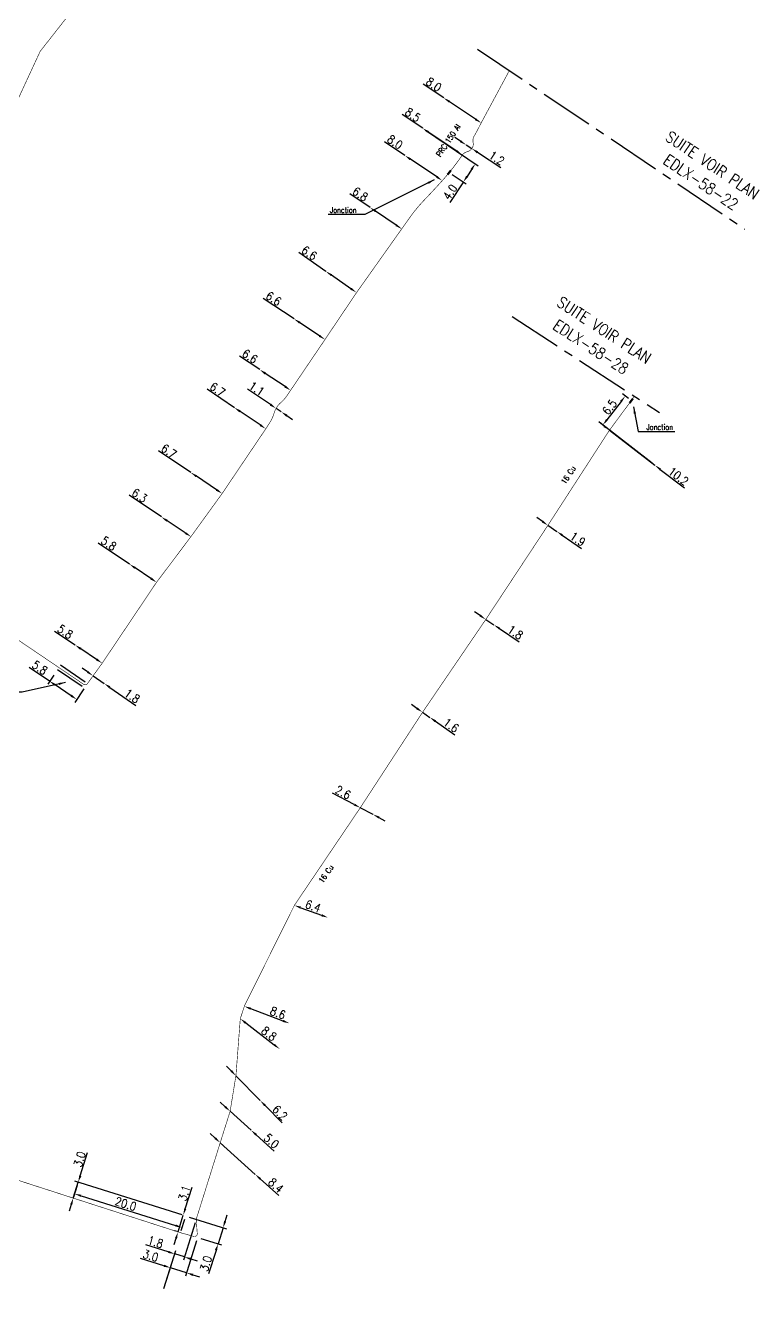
# Model space of a CAD drawing. Header units: millimetres. Extents: x 200000 to 200484, y 53266 to 53990.
# Drawn here: x 200195.7 to 200322.4, y 53518.9 to 53744 of the extents above; entities that cross this region are included whole.
import ezdxf
from ezdxf.enums import TextEntityAlignment as Align

# ---------------------------------------------------------------- set-up
doc = ezdxf.new("R2010")
doc.units = ezdxf.units.MM
doc.header["$PDMODE"] = 34
doc.linetypes.add('CENTER2', pattern=[28.575, 19.05, -3.175, 3.175, -3.175])
doc.layers.get('0').update_dxf_attribs({"linetype": 'CONTINUOUS'})
doc.layers.get('DEFPOINTS').update_dxf_attribs({"linetype": 'CONTINUOUS'})
for name, color, linetype in [('M_130', 3, 'M_ST_15'), ('M_300', 7, 'CONTINUOUS'), ('M_400', 7, 'CONTINUOUS'), ('M_930', 7, 'CONTINUOUS')]:
    doc.layers.add(name, color=color, linetype=linetype)
doc.styles.get("Standard").update_dxf_attribs({"font": 'romans.shx', "width": 0.85})
doc.linetypes.add('M_ST_15', pattern='A,5,-0.3,["XX",Standard,S=1,R=0,X=0,Y=-0.5],-2.5', length=7.8)
doc.dimstyles.get("Standard").update_dxf_attribs({"dimtxt": 1.5, "dimasz": 1.2, "dimexe": 0.625, "dimexo": 0.625, "dimgap": 0.25, "dimtad": 1, "dimdec": 1, "dimzin": 0, "dimdsep": 46, "dimtxsty": 'Standard', "dimcen": -0.5, "dimadec": 0, "dimazin": 0, "dimtfac": 1, "dimtdec": 1, "dimtmove": 0, "dimatfit": 3, "dimfxl": 0, "dimtolj": 1, "dimtzin": 0, "dimarcsym": 0})

# ---------------------------------------------------------------- blocks, each defined once
blk = doc.blocks.new('*D39')
at = {"layer": 'DEFPOINTS', "color": 0, "linetype": 'Continuous', "transparency": 16777216}
for p in [(200204.55, 53633.84), (200204.55, 53633.84), (200209.37, 53630.62)]:
    blk.add_point(p, dxfattribs=at)
at = {"layer": 'M_130', "color": 0, "linetype": 'Continuous', "lineweight": -2, "transparency": 16777216}
for p, q in [((200204.55, 53633.84), (200200.91, 53636.27)), ((200208.37, 53631.29), (200205.55, 53633.18))]:
    blk.add_line(p, q, dxfattribs=at)
at = {"layer": 'M_130', "color": 0, "linetype": 'Continuous', "transparency": 16777216}
for points in [[(200205.66, 53633.34), (200205.43, 53633.01), (200204.55, 53633.84)], [(200208.48, 53631.45), (200208.26, 53631.12), (200209.37, 53630.62)]]:
    blk.add_solid(points, dxfattribs=at)
at = {"layer": 'M_130', "color": 0, "linetype": 'Continuous', "transparency": 16777216, "insert": (200202.79, 53636.22), "char_height": 1.5, "attachment_point": 5, "rotation": 326.2374}
blk.add_mtext('\\A1;5.8', dxfattribs=at)
blk = doc.blocks.new('*D40')
at = {"layer": 'DEFPOINTS', "color": 0, "linetype": 'Continuous', "transparency": 16777216}
for p in [(200201.1, 53629.01), (200200.03, 53627.42), (200206.47, 53626.59)]:
    blk.add_point(p, dxfattribs=at)
at = {"layer": 'M_130', "color": 0, "linetype": 'Continuous', "lineweight": -2, "transparency": 16777216}
for p, q in [((200200.03, 53627.42), (200196.41, 53629.87)), ((200200.75, 53628.49), (200199.68, 53626.9)), ((200203.84, 53624.84), (200201.02, 53626.75)), ((200206.12, 53626.07), (200204.48, 53623.65))]:
    blk.add_line(p, q, dxfattribs=at)
at = {"layer": 'M_130', "color": 0, "linetype": 'Continuous', "transparency": 16777216}
for points in [[(200201.14, 53626.91), (200200.91, 53626.58), (200200.03, 53627.42)], [(200203.95, 53625.01), (200203.73, 53624.68), (200204.83, 53624.17)]]:
    blk.add_solid(points, dxfattribs=at)
at = {"layer": 'M_130', "color": 0, "linetype": 'Continuous', "transparency": 16777216, "insert": (200198.28, 53629.81), "char_height": 1.5, "attachment_point": 5, "rotation": 325.9154}
blk.add_mtext('\\A1;5.8', dxfattribs=at)
blk = doc.blocks.new('*D41')
at = {"layer": 'DEFPOINTS', "color": 0, "linetype": 'Continuous', "transparency": 16777216}
for p in [(200214.2, 53648.21), (200214.2, 53648.21), (200219.02, 53644.99)]:
    blk.add_point(p, dxfattribs=at)
at = {"layer": 'M_130', "color": 0, "linetype": 'Continuous', "lineweight": -2, "transparency": 16777216}
for p, q in [((200214.2, 53648.21), (200208.66, 53651.93)), ((200218.03, 53645.65), (200215.2, 53647.55))]:
    blk.add_line(p, q, dxfattribs=at)
at = {"layer": 'M_130', "color": 0, "linetype": 'Continuous', "transparency": 16777216}
for points in [[(200215.31, 53647.71), (200215.09, 53647.38), (200214.2, 53648.21)], [(200218.14, 53645.82), (200217.91, 53645.49), (200219.02, 53644.99)]]:
    blk.add_solid(points, dxfattribs=at)
at = {"layer": 'M_130', "color": 0, "linetype": 'Continuous', "transparency": 16777216, "insert": (200210.53, 53651.88), "char_height": 1.5, "attachment_point": 5, "rotation": 326.1691}
blk.add_mtext('\\A1;5.8', dxfattribs=at)
blk = doc.blocks.new('*D43')
at = {"layer": 'DEFPOINTS', "color": 0, "linetype": 'Continuous', "transparency": 16777216}
for p in [(200219.89, 53656.59), (200219.89, 53656.59), (200225.12, 53653.09)]:
    blk.add_point(p, dxfattribs=at)
at = {"layer": 'M_130', "color": 0, "linetype": 'Continuous', "lineweight": -2, "transparency": 16777216}
for p, q in [((200219.89, 53656.59), (200214.15, 53660.44)), ((200224.13, 53653.76), (200220.89, 53655.93))]:
    blk.add_line(p, q, dxfattribs=at)
at = {"layer": 'M_130', "color": 0, "linetype": 'Continuous', "transparency": 16777216}
for points in [[(200221, 53656.09), (200220.77, 53655.76), (200219.89, 53656.59)], [(200224.24, 53653.92), (200224.02, 53653.59), (200225.12, 53653.09)]]:
    blk.add_solid(points, dxfattribs=at)
at = {"layer": 'M_130', "color": 0, "linetype": 'Continuous', "transparency": 16777216, "insert": (200215.99, 53660.4), "char_height": 1.5, "attachment_point": 5, "rotation": 326.1969}
blk.add_mtext('\\A1;6.3', dxfattribs=at)
blk = doc.blocks.new('*D44')
at = {"layer": 'DEFPOINTS', "color": 0, "linetype": 'Continuous', "transparency": 16777216}
for p in [(200225.1, 53664.49), (200225.1, 53664.49), (200230.67, 53660.76)]:
    blk.add_point(p, dxfattribs=at)
at = {"layer": 'M_130', "color": 0, "linetype": 'Continuous', "lineweight": -2, "transparency": 16777216}
for p, q in [((200225.1, 53664.49), (200219.37, 53668.32)), ((200229.67, 53661.43), (200226.1, 53663.82))]:
    blk.add_line(p, q, dxfattribs=at)
at = {"layer": 'M_130', "color": 0, "linetype": 'Continuous', "transparency": 16777216}
for points in [[(200226.21, 53663.99), (200225.98, 53663.65), (200225.1, 53664.49)], [(200229.78, 53661.59), (200229.56, 53661.26), (200230.67, 53660.76)]]:
    blk.add_solid(points, dxfattribs=at)
at = {"layer": 'M_130', "color": 0, "linetype": 'Continuous', "transparency": 16777216, "insert": (200221.22, 53668.29), "char_height": 1.5, "attachment_point": 5, "rotation": 326.2118}
blk.add_mtext('\\A1;6.7', dxfattribs=at)
blk = doc.blocks.new('*D45')
at = {"layer": 'DEFPOINTS', "color": 0, "linetype": 'Continuous', "transparency": 16777216}
for p in [(200232.87, 53676.01), (200232.87, 53676.01), (200238.43, 53672.27)]:
    blk.add_point(p, dxfattribs=at)
at = {"layer": 'M_130', "color": 0, "linetype": 'Continuous', "lineweight": -2, "transparency": 16777216}
for p, q in [((200232.87, 53676.01), (200228, 53679.29)), ((200237.43, 53672.94), (200233.86, 53675.34))]:
    blk.add_line(p, q, dxfattribs=at)
at = {"layer": 'M_130', "color": 0, "linetype": 'Continuous', "transparency": 16777216}
for points in [[(200233.98, 53675.51), (200233.75, 53675.17), (200232.87, 53676.01)], [(200237.54, 53673.1), (200237.32, 53672.77), (200238.43, 53672.27)]]:
    blk.add_solid(points, dxfattribs=at)
at = {"layer": 'M_130', "color": 0, "linetype": 'Continuous', "transparency": 16777216, "insert": (200229.85, 53679.25), "char_height": 1.5, "attachment_point": 5, "rotation": 326.0377}
blk.add_mtext('\\A1;6.7', dxfattribs=at)
blk = doc.blocks.new('*D46')
at = {"layer": 'DEFPOINTS', "color": 0, "linetype": 'Continuous', "transparency": 16777216}
for p in [(200237.34, 53682.77), (200237.34, 53682.77), (200242.83, 53679.1)]:
    blk.add_point(p, dxfattribs=at)
at = {"layer": 'M_130', "color": 0, "linetype": 'Continuous', "lineweight": -2, "transparency": 16777216}
for p, q in [((200237.34, 53682.77), (200233.76, 53685.16)), ((200241.84, 53679.77), (200238.34, 53682.1))]:
    blk.add_line(p, q, dxfattribs=at)
at = {"layer": 'M_130', "color": 0, "linetype": 'Continuous', "transparency": 16777216}
for points in [[(200238.45, 53682.27), (200238.23, 53681.93), (200237.34, 53682.77)], [(200241.95, 53679.94), (200241.73, 53679.6), (200242.83, 53679.1)]]:
    blk.add_solid(points, dxfattribs=at)
at = {"layer": 'M_130', "color": 0, "linetype": 'Continuous', "transparency": 16777216, "insert": (200235.61, 53685.13), "char_height": 1.5, "attachment_point": 5, "rotation": 326.2797}
blk.add_mtext('\\A1;6.6', dxfattribs=at)
blk = doc.blocks.new('*D47')
at = {"layer": 'DEFPOINTS', "color": 0, "linetype": 'Continuous', "transparency": 16777216}
for p in [(200266.3, 53725.66), (200266.3, 53725.66), (200273.34, 53720.91)]:
    blk.add_point(p, dxfattribs=at)
at = {"layer": 'M_130', "color": 0, "linetype": 'Continuous', "lineweight": -2, "transparency": 16777216}
for p, q in [((200266.3, 53725.66), (200262.67, 53728.11)), ((200272.35, 53721.58), (200267.29, 53724.99))]:
    blk.add_line(p, q, dxfattribs=at)
at = {"layer": 'M_130', "color": 0, "linetype": 'Continuous', "transparency": 16777216}
for points in [[(200267.4, 53725.16), (200267.18, 53724.83), (200266.3, 53725.66)], [(200272.46, 53721.75), (200272.24, 53721.42), (200273.34, 53720.91)]]:
    blk.add_solid(points, dxfattribs=at)
at = {"layer": 'M_130', "color": 0, "linetype": 'Continuous', "transparency": 16777216, "insert": (200264.55, 53728.05), "char_height": 1.5, "attachment_point": 5, "rotation": 326.0011}
blk.add_mtext('\\A1;8.5', dxfattribs=at)
blk = doc.blocks.new('*D48')
at = {"layer": 'DEFPOINTS', "color": 0, "linetype": 'Continuous', "transparency": 16777216}
for p in [(200263.14, 53720.82), (200263.14, 53720.82), (200269.78, 53716.36)]:
    blk.add_point(p, dxfattribs=at)
at = {"layer": 'M_130', "color": 0, "linetype": 'Continuous', "lineweight": -2, "transparency": 16777216}
for p, q in [((200263.14, 53720.82), (200259.51, 53723.26)), ((200268.78, 53717.03), (200264.13, 53720.15))]:
    blk.add_line(p, q, dxfattribs=at)
at = {"layer": 'M_130', "color": 0, "linetype": 'Continuous', "transparency": 16777216}
for points in [[(200264.25, 53720.32), (200264.02, 53719.99), (200263.14, 53720.82)], [(200268.89, 53717.2), (200268.67, 53716.87), (200269.78, 53716.36)]]:
    blk.add_solid(points, dxfattribs=at)
at = {"layer": 'M_130', "color": 0, "linetype": 'Continuous', "transparency": 16777216, "insert": (200261.38, 53723.21), "char_height": 1.5, "attachment_point": 5, "rotation": 326.1047}
blk.add_mtext('\\A1;8.0', dxfattribs=at)
blk = doc.blocks.new('*D49')
at = {"layer": 'DEFPOINTS', "color": 0, "linetype": 'Continuous', "transparency": 16777216}
for p in [(200256.94, 53711.58), (200256.94, 53711.58), (200262.57, 53707.78)]:
    blk.add_point(p, dxfattribs=at)
at = {"layer": 'M_130', "color": 0, "linetype": 'Continuous', "lineweight": -2, "transparency": 16777216}
for p, q in [((200256.94, 53711.58), (200253.36, 53713.99)), ((200261.58, 53708.45), (200257.93, 53710.91))]:
    blk.add_line(p, q, dxfattribs=at)
at = {"layer": 'M_130', "color": 0, "linetype": 'Continuous', "transparency": 16777216}
for points in [[(200258.04, 53711.08), (200257.82, 53710.75), (200256.94, 53711.58)], [(200261.69, 53708.62), (200261.47, 53708.29), (200262.57, 53707.78)]]:
    blk.add_solid(points, dxfattribs=at)
at = {"layer": 'M_130', "color": 0, "linetype": 'Continuous', "transparency": 16777216, "insert": (200255.21, 53713.95), "char_height": 1.5, "attachment_point": 5, "rotation": 325.9989}
blk.add_mtext('\\A1;6.8', dxfattribs=at)
blk = doc.blocks.new('*D50')
at = {"layer": 'DEFPOINTS', "color": 0, "linetype": 'Continuous', "transparency": 16777216}
for p in [(200249.12, 53700.23), (200249.12, 53700.23), (200254.55, 53696.47)]:
    blk.add_point(p, dxfattribs=at)
at = {"layer": 'M_130', "color": 0, "linetype": 'Continuous', "lineweight": -2, "transparency": 16777216}
for p, q in [((200249.12, 53700.23), (200244.3, 53703.56)), ((200253.56, 53697.15), (200250.11, 53699.54))]:
    blk.add_line(p, q, dxfattribs=at)
at = {"layer": 'M_130', "color": 0, "linetype": 'Continuous', "transparency": 16777216}
for points in [[(200250.22, 53699.71), (200249.99, 53699.38), (200249.12, 53700.23)], [(200253.67, 53697.32), (200253.45, 53696.99), (200254.55, 53696.47)]]:
    blk.add_solid(points, dxfattribs=at)
at = {"layer": 'M_130', "color": 0, "linetype": 'Continuous', "transparency": 16777216, "insert": (200246.15, 53703.5), "char_height": 1.5, "attachment_point": 5, "rotation": 325.3001}
blk.add_mtext('\\A1;6.6', dxfattribs=at)
blk = doc.blocks.new('*D51')
at = {"layer": 'DEFPOINTS', "color": 0, "linetype": 'Continuous', "transparency": 16777216}
for p in [(200243.45, 53691.79), (200243.45, 53691.79), (200248.94, 53688.13)]:
    blk.add_point(p, dxfattribs=at)
at = {"layer": 'M_130', "color": 0, "linetype": 'Continuous', "lineweight": -2, "transparency": 16777216}
for p, q in [((200243.45, 53691.79), (200237.98, 53695.43)), ((200247.94, 53688.79), (200244.45, 53691.12))]:
    blk.add_line(p, q, dxfattribs=at)
at = {"layer": 'M_130', "color": 0, "linetype": 'Continuous', "transparency": 16777216}
for points in [[(200244.56, 53691.29), (200244.33, 53690.96), (200243.45, 53691.79)], [(200248.05, 53688.96), (200247.83, 53688.63), (200248.94, 53688.13)]]:
    blk.add_solid(points, dxfattribs=at)
at = {"layer": 'M_130', "color": 0, "linetype": 'Continuous', "transparency": 16777216, "insert": (200239.82, 53695.4), "char_height": 1.5, "attachment_point": 5, "rotation": 326.3487}
blk.add_mtext('\\A1;6.6', dxfattribs=at)
blk = doc.blocks.new('*D52')
at = {"layer": 'DEFPOINTS', "color": 0, "linetype": 'Continuous', "transparency": 16777216}
for p in [(200270.03, 53731.06), (200270.03, 53731.06), (200276.68, 53726.61)]:
    blk.add_point(p, dxfattribs=at)
at = {"layer": 'M_130', "color": 0, "linetype": 'Continuous', "lineweight": -2, "transparency": 16777216}
for p, q in [((200270.03, 53731.06), (200266.4, 53733.49)), ((200275.68, 53727.28), (200271.03, 53730.39))]:
    blk.add_line(p, q, dxfattribs=at)
at = {"layer": 'M_130', "color": 0, "linetype": 'Continuous', "transparency": 16777216}
for points in [[(200271.14, 53730.56), (200270.92, 53730.23), (200270.03, 53731.06)], [(200275.79, 53727.44), (200275.57, 53727.11), (200276.68, 53726.61)]]:
    blk.add_solid(points, dxfattribs=at)
at = {"layer": 'M_130', "color": 0, "linetype": 'Continuous', "transparency": 16777216, "insert": (200268.27, 53733.44), "char_height": 1.5, "attachment_point": 5, "rotation": 326.1955}
blk.add_mtext('\\A1;8.0', dxfattribs=at)
blk = doc.blocks.new('*D54')
at = {"layer": 'DEFPOINTS', "color": 0, "linetype": 'Continuous', "transparency": 16777216}
for p in [(200207.75, 53628.37), (200209.73, 53627.01), (200209.73, 53627.01)]:
    blk.add_point(p, dxfattribs=at)
at = {"layer": 'M_130', "color": 0, "linetype": 'Continuous', "lineweight": -2, "transparency": 16777216}
for p, q in [((200206.77, 53629.06), (200205.78, 53629.74)), ((200207.75, 53628.37), (200209.73, 53627.01)), ((200210.08, 53627.52), (200210.08, 53627.52)), ((200210.71, 53626.32), (200215.36, 53623.11))]:
    blk.add_line(p, q, dxfattribs=at)
at = {"layer": 'M_130', "color": 0, "linetype": 'Continuous', "transparency": 16777216}
for points in [[(200206.88, 53629.22), (200206.65, 53628.89), (200207.75, 53628.37)], [(200210.83, 53626.49), (200210.6, 53626.16), (200209.73, 53627.01)]]:
    blk.add_solid(points, dxfattribs=at)
at = {"layer": 'M_130', "color": 0, "linetype": 'Continuous', "transparency": 16777216, "insert": (200214.7, 53624.78), "char_height": 1.5, "attachment_point": 5, "rotation": 325.3121}
blk.add_mtext('\\A1;1.8', dxfattribs=at)
blk = doc.blocks.new('*D55')
at = {"layer": 'DEFPOINTS', "color": 0, "linetype": 'Continuous', "transparency": 16777216}
for p in [(200240.25, 53675.89), (200241.16, 53675.28), (200241.16, 53675.28)]:
    blk.add_point(p, dxfattribs=at)
at = {"layer": 'M_130', "color": 0, "linetype": 'Continuous', "lineweight": -2, "transparency": 16777216}
for p, q in [((200239.26, 53676.56), (200235.16, 53679.32)), ((200241.16, 53675.28), (200240.25, 53675.89)), ((200242.16, 53674.6), (200243.16, 53673.93))]:
    blk.add_line(p, q, dxfattribs=at)
at = {"layer": 'M_130', "color": 0, "linetype": 'Continuous', "transparency": 16777216}
for points in [[(200239.37, 53676.73), (200239.14, 53676.39), (200240.25, 53675.89)], [(200242.27, 53674.77), (200242.05, 53674.44), (200241.16, 53675.28)]]:
    blk.add_solid(points, dxfattribs=at)
at = {"layer": 'M_130', "color": 0, "linetype": 'Continuous', "transparency": 16777216, "insert": (200236.81, 53679.41), "char_height": 1.5, "attachment_point": 5, "rotation": 326.0496}
blk.add_mtext('\\A1;1.1', dxfattribs=at)
blk = doc.blocks.new('*D56')
at = {"layer": 'DEFPOINTS', "color": 0, "linetype": 'Continuous', "transparency": 16777216}
for p in [(200266.3, 53725.66), (200275.64, 53719.36), (200271.02, 53717.81)]:
    blk.add_point(p, dxfattribs=at)
at = {"layer": 'M_130', "color": 0, "linetype": 'Continuous', "lineweight": -2, "transparency": 16777216}
for p, q in [((200266.82, 53725.31), (200276.16, 53719.01)), ((200271.54, 53717.46), (200274.04, 53715.77)), ((200274.99, 53718.36), (200274.18, 53717.12)), ((200273.52, 53716.12), (200271.14, 53712.45))]:
    blk.add_line(p, q, dxfattribs=at)
at = {"layer": 'M_130', "color": 0, "linetype": 'Continuous', "transparency": 16777216}
for points in [[(200274.82, 53718.47), (200275.15, 53718.25), (200275.64, 53719.36)], [(200274.01, 53717.23), (200274.35, 53717.01), (200273.52, 53716.12)]]:
    blk.add_solid(points, dxfattribs=at)
at = {"layer": 'M_130', "color": 0, "linetype": 'Continuous', "transparency": 16777216, "insert": (200271.16, 53714.33), "char_height": 1.5, "attachment_point": 5, "rotation": 56.867}
blk.add_mtext('\\A1;4.0', dxfattribs=at)
blk = doc.blocks.new('M_300_03')
at = {"color": 0, "linetype": 'Continuous'}
blk.add_solid([(-0.5, 0.19), (-0.5, -0.19), (0.5, 0.19), (0.5, -0.19)], dxfattribs=at)
at = {"color": 0, "linetype": 'Continuous', "width": 0.75, "flags": 3}
for tag, p in [('DEF_LEG', (0, -5)), ('DEF_COUP', (0.05, -6.97)), ('DEF_TYPE', (0, -9))]:
    blk.add_attdef(tag, text='', height=1.2, dxfattribs=at).set_placement(p, align=Align.MIDDLE)
blk = doc.blocks.new('*D57')
at = {"layer": 'DEFPOINTS', "color": 0, "linetype": 'Continuous', "transparency": 16777216}
for p in [(200274.02, 53722.7), (200274.02, 53722.7), (200275.02, 53722.05)]:
    blk.add_point(p, dxfattribs=at)
at = {"layer": 'M_130', "color": 0, "linetype": 'Continuous', "lineweight": -2, "transparency": 16777216}
for p, q in [((200273.01, 53723.36), (200272, 53724.01)), ((200274.02, 53722.7), (200275.02, 53722.05)), ((200276.03, 53721.4), (200280.16, 53718.72))]:
    blk.add_line(p, q, dxfattribs=at)
at = {"layer": 'M_130', "color": 0, "linetype": 'Continuous', "transparency": 16777216}
for points in [[(200273.12, 53723.52), (200272.9, 53723.19), (200274.02, 53722.7)], [(200276.14, 53721.57), (200275.92, 53721.23), (200275.02, 53722.05)]]:
    blk.add_solid(points, dxfattribs=at)
at = {"layer": 'M_130', "color": 0, "linetype": 'Continuous', "transparency": 16777216, "insert": (200279.45, 53720.37), "char_height": 1.5, "attachment_point": 5, "rotation": 327.0321}
blk.add_mtext('\\A1;1.2', dxfattribs=at)
blk = doc.blocks.new('*D95')
at = {"layer": 'DEFPOINTS', "color": 0, "linetype": 'Continuous', "transparency": 16777216}
for p in [(200205.11, 53538.38), (200224.19, 53532.38), (200223.55, 53530.33)]:
    blk.add_point(p, dxfattribs=at)
at = {"layer": 'M_130', "color": 0, "linetype": 'Continuous', "lineweight": -2, "transparency": 16777216}
for p, q in [((200204.92, 53537.78), (200204.28, 53535.74)), ((200205.61, 53535.97), (200222.4, 53530.69)), ((200224, 53531.78), (200223.36, 53529.74))]:
    blk.add_line(p, q, dxfattribs=at)
at = {"layer": 'M_130', "color": 0, "linetype": 'Continuous', "transparency": 16777216}
for points in [[(200205.67, 53536.16), (200205.55, 53535.78), (200204.47, 53536.33)], [(200222.46, 53530.88), (200222.34, 53530.5), (200223.55, 53530.33)]]:
    blk.add_solid(points, dxfattribs=at)
at = {"layer": 'M_130', "color": 0, "linetype": 'Continuous', "transparency": 16777216, "insert": (200213.54, 53534.53), "char_height": 1.5, "attachment_point": 5, "rotation": 342.5434}
blk.add_mtext('\\A1;20.0', dxfattribs=at)
blk = doc.blocks.new('*D96')
at = {"layer": 'DEFPOINTS', "color": 0, "linetype": 'Continuous', "transparency": 16777216}
for p in [(200205.11, 53538.38), (200204.23, 53535.56), (200224.19, 53532.38)]:
    blk.add_point(p, dxfattribs=at)
at = {"layer": 'M_130', "color": 0, "linetype": 'Continuous', "lineweight": -2, "transparency": 16777216}
for p, q in [((200205.47, 53539.52), (200206.78, 53543.69)), ((200204.23, 53535.56), (200205.11, 53538.38)), ((200223.59, 53532.57), (200204.51, 53538.57)), ((200203.87, 53534.42), (200203.51, 53533.27))]:
    blk.add_line(p, q, dxfattribs=at)
at = {"layer": 'M_130', "color": 0, "linetype": 'Continuous', "transparency": 16777216}
for points in [[(200205.28, 53539.58), (200205.66, 53539.46), (200205.11, 53538.38)], [(200203.68, 53534.48), (200204.06, 53534.36), (200204.23, 53535.56)]]:
    blk.add_solid(points, dxfattribs=at)
at = {"layer": 'M_130', "color": 0, "linetype": 'Continuous', "transparency": 16777216, "insert": (200205.35, 53542.48), "char_height": 1.5, "attachment_point": 5, "rotation": 72.5434}
blk.add_mtext('\\A1;3.0', dxfattribs=at)
blk = doc.blocks.new('*D97')
at = {"layer": 'DEFPOINTS', "color": 0, "linetype": 'Continuous', "transparency": 16777216}
for p in [(200223.76, 53532.51), (200224.19, 53532.38), (200223.26, 53529.42)]:
    blk.add_point(p, dxfattribs=at)
at = {"layer": 'M_130', "color": 0, "linetype": 'Continuous', "lineweight": -2, "transparency": 16777216}
for p, q in [((200224.12, 53533.66), (200225.32, 53537.48)), ((200222.83, 53529.56), (200223.76, 53532.51)), ((200223.59, 53532.57), (200223.16, 53532.7)), ((200222.66, 53529.61), (200222.23, 53529.74)), ((200222.47, 53528.41), (200222.11, 53527.27))]:
    blk.add_line(p, q, dxfattribs=at)
at = {"layer": 'M_130', "color": 0, "linetype": 'Continuous', "transparency": 16777216}
for points in [[(200223.93, 53533.72), (200224.31, 53533.6), (200223.76, 53532.51)], [(200222.28, 53528.47), (200222.66, 53528.35), (200222.83, 53529.56)]]:
    blk.add_solid(points, dxfattribs=at)
at = {"layer": 'M_130', "color": 0, "linetype": 'Continuous', "transparency": 16777216, "insert": (200223.95, 53536.44), "char_height": 1.5, "attachment_point": 5, "rotation": 72.5434}
blk.add_mtext('\\A1;3.1', dxfattribs=at)
blk = doc.blocks.new('*D98')
at = {"layer": 'DEFPOINTS', "color": 0, "linetype": 'Continuous', "transparency": 16777216}
for p in [(200226.06, 53531.79), (200222.25, 53525.65), (200220.14, 53518.94)]:
    blk.add_point(p, dxfattribs=at)
at = {"layer": 'M_130', "color": 0, "linetype": 'Continuous', "lineweight": -2, "transparency": 16777216}
for p, q in [((200225.87, 53531.19), (200223.78, 53524.51)), ((200221.1, 53526), (200217.1, 53527.26)), ((200220.33, 53519.53), (200222.43, 53526.24)), ((200223.96, 53525.11), (200222.25, 53525.65)), ((200225.11, 53524.75), (200226.25, 53524.39))]:
    blk.add_line(p, q, dxfattribs=at)
at = {"layer": 'M_130', "color": 0, "linetype": 'Continuous', "transparency": 16777216}
for points in [[(200221.16, 53526.2), (200221.04, 53525.81), (200222.25, 53525.65)], [(200225.17, 53524.94), (200225.05, 53524.56), (200223.96, 53525.11)]]:
    blk.add_solid(points, dxfattribs=at)
at = {"layer": 'M_130', "color": 0, "linetype": 'Continuous', "transparency": 16777216, "insert": (200218.83, 53527.77), "char_height": 1.5, "attachment_point": 5, "rotation": 342.5841}
blk.add_mtext('\\A1;1.8', dxfattribs=at)
blk = doc.blocks.new('*D99')
at = {"layer": 'DEFPOINTS', "color": 0, "linetype": 'Continuous', "transparency": 16777216}
for p in [(200226.31, 53528.57), (200221.48, 53523.19), (200220.14, 53518.94)]:
    blk.add_point(p, dxfattribs=at)
at = {"layer": 'M_130', "color": 0, "linetype": 'Continuous', "lineweight": -2, "transparency": 16777216}
for p, q in [((200226.12, 53527.97), (200224.15, 53521.69)), ((200220.33, 53523.55), (200216.16, 53524.86)), ((200220.33, 53519.53), (200221.66, 53523.79)), ((200224.34, 53522.29), (200221.48, 53523.19)), ((200225.48, 53521.93), (200226.63, 53521.57))]:
    blk.add_line(p, q, dxfattribs=at)
at = {"layer": 'M_130', "color": 0, "linetype": 'Continuous', "transparency": 16777216}
for points in [[(200220.39, 53523.74), (200220.27, 53523.36), (200221.48, 53523.19)], [(200225.54, 53522.12), (200225.42, 53521.74), (200224.34, 53522.29)]]:
    blk.add_solid(points, dxfattribs=at)
at = {"layer": 'M_130', "color": 0, "linetype": 'Continuous', "transparency": 16777216, "insert": (200217.97, 53525.34), "char_height": 1.5, "attachment_point": 5, "rotation": 342.5841}
blk.add_mtext('\\A1;3.0', dxfattribs=at)
blk = doc.blocks.new('*D100')
at = {"layer": 'DEFPOINTS', "color": 0, "linetype": 'Continuous', "transparency": 16777216}
for p in [(200224.19, 53532.38), (200230.83, 53530.29), (200226.31, 53528.57)]:
    blk.add_point(p, dxfattribs=at)
at = {"layer": 'M_130', "color": 0, "linetype": 'Continuous', "lineweight": -2, "transparency": 16777216}
for p, q in [((200224.79, 53532.19), (200231.43, 53530.1)), ((200231.19, 53531.43), (200231.55, 53532.58)), ((200230.83, 53530.29), (200229.94, 53527.43)), ((200226.9, 53528.38), (200230.53, 53527.24)), ((200229.58, 53526.28), (200228.26, 53522.11))]:
    blk.add_line(p, q, dxfattribs=at)
at = {"layer": 'M_130', "color": 0, "linetype": 'Continuous', "transparency": 16777216}
for points in [[(200231, 53531.49), (200231.39, 53531.37), (200230.83, 53530.29)], [(200229.38, 53526.34), (200229.77, 53526.22), (200229.94, 53527.43)]]:
    blk.add_solid(points, dxfattribs=at)
at = {"layer": 'M_130', "color": 0, "linetype": 'Continuous', "transparency": 16777216, "insert": (200227.79, 53523.93), "char_height": 1.5, "attachment_point": 5, "rotation": 72.5434}
blk.add_mtext('\\A1;3.0', dxfattribs=at)
blk = doc.blocks.new('*D101')
at = {"layer": 'DEFPOINTS', "color": 0, "linetype": 'Continuous', "transparency": 16777216}
for p in [(200230.33, 53545.41), (200236.56, 53539.77), (200236.56, 53539.77)]:
    blk.add_point(p, dxfattribs=at)
at = {"layer": 'M_130', "color": 0, "linetype": 'Continuous', "lineweight": -2, "transparency": 16777216}
for p, q in [((200229.44, 53546.21), (200228.55, 53547.02)), ((200230.33, 53545.41), (200236.56, 53539.77)), ((200237.45, 53538.97), (200240.74, 53536))]:
    blk.add_line(p, q, dxfattribs=at)
at = {"layer": 'M_130', "color": 0, "linetype": 'Continuous', "transparency": 16777216}
for points in [[(200229.57, 53546.36), (200229.31, 53546.06), (200230.33, 53545.41)], [(200237.59, 53539.12), (200237.32, 53538.82), (200236.56, 53539.77)]]:
    blk.add_solid(points, dxfattribs=at)
at = {"layer": 'M_130', "color": 0, "linetype": 'Continuous', "transparency": 16777216, "insert": (200240.21, 53537.82), "char_height": 1.5, "attachment_point": 5, "rotation": 317.8897}
blk.add_mtext('\\A1;8.4', dxfattribs=at)
blk = doc.blocks.new('*D102')
at = {"layer": 'DEFPOINTS', "color": 0, "linetype": 'Continuous', "transparency": 16777216}
for p in [(200232.09, 53550.99), (200235.8, 53547.63), (200235.8, 53547.63)]:
    blk.add_point(p, dxfattribs=at)
at = {"layer": 'M_130', "color": 0, "linetype": 'Continuous', "lineweight": -2, "transparency": 16777216}
for p, q in [((200231.2, 53551.79), (200230.31, 53552.59)), ((200232.09, 53550.99), (200235.8, 53547.63)), ((200236.69, 53546.83), (200239.94, 53543.9))]:
    blk.add_line(p, q, dxfattribs=at)
at = {"layer": 'M_130', "color": 0, "linetype": 'Continuous', "transparency": 16777216}
for points in [[(200231.34, 53551.94), (200231.07, 53551.64), (200232.09, 53550.99)], [(200236.83, 53546.98), (200236.56, 53546.68), (200235.8, 53547.63)]]:
    blk.add_solid(points, dxfattribs=at)
at = {"layer": 'M_130', "color": 0, "linetype": 'Continuous', "transparency": 16777216, "insert": (200239.43, 53545.7), "char_height": 1.5, "attachment_point": 5, "rotation": 317.8897}
blk.add_mtext('\\A1;5.0', dxfattribs=at)
blk = doc.blocks.new('*D103')
at = {"layer": 'DEFPOINTS', "color": 0, "linetype": 'Continuous', "transparency": 16777216}
for p in [(200233.12, 53557.31), (200237.45, 53552.88), (200237.45, 53552.88)]:
    blk.add_point(p, dxfattribs=at)
at = {"layer": 'M_130', "color": 0, "linetype": 'Continuous', "lineweight": -2, "transparency": 16777216}
for p, q in [((200232.28, 53558.17), (200231.44, 53559.03)), ((200233.12, 53557.31), (200237.45, 53552.88)), ((200238.29, 53552.02), (200241.31, 53548.94))]:
    blk.add_line(p, q, dxfattribs=at)
at = {"layer": 'M_130', "color": 0, "linetype": 'Continuous', "transparency": 16777216}
for points in [[(200232.42, 53558.31), (200232.13, 53558.03), (200233.12, 53557.31)], [(200238.44, 53552.16), (200238.15, 53551.88), (200237.45, 53552.88)]]:
    blk.add_solid(points, dxfattribs=at)
at = {"layer": 'M_130', "color": 0, "linetype": 'Continuous', "transparency": 16777216, "insert": (200240.94, 53550.75), "char_height": 1.5, "attachment_point": 5, "rotation": 314.4015}
blk.add_mtext('\\A1;6.2', dxfattribs=at)
blk = doc.blocks.new('*D104')
at = {"layer": 'DEFPOINTS', "color": 0, "linetype": 'Continuous', "transparency": 16777216}
for p in [(200299.47, 53672.01), (200307.55, 53665.79), (200307.55, 53665.79)]:
    blk.add_point(p, dxfattribs=at)
at = {"layer": 'M_130', "color": 0, "linetype": 'Continuous', "lineweight": -2, "transparency": 16777216}
for p, q in [((200298.52, 53672.75), (200297.57, 53673.48)), ((200299.47, 53672.01), (200307.55, 53665.79)), ((200308.5, 53665.05), (200312.78, 53661.75))]:
    blk.add_line(p, q, dxfattribs=at)
at = {"layer": 'M_130', "color": 0, "linetype": 'Continuous', "transparency": 16777216}
for points in [[(200298.64, 53672.91), (200298.4, 53672.59), (200299.47, 53672.01)], [(200308.62, 53665.21), (200308.38, 53664.89), (200307.55, 53665.79)]]:
    blk.add_solid(points, dxfattribs=at)
at = {"layer": 'M_130', "color": 0, "linetype": 'Continuous', "transparency": 16777216, "insert": (200311.73, 53663.83), "char_height": 1.5, "attachment_point": 5, "rotation": 322.3634}
blk.add_mtext('\\A1;10.2', dxfattribs=at)
blk = doc.blocks.new('*D105')
at = {"layer": 'DEFPOINTS', "color": 0, "linetype": 'Continuous', "transparency": 16777216}
for p in [(200288.54, 53655.11), (200290.1, 53654.03), (200290.1, 53654.03)]:
    blk.add_point(p, dxfattribs=at)
at = {"layer": 'M_130', "color": 0, "linetype": 'Continuous', "lineweight": -2, "transparency": 16777216}
for p, q in [((200287.55, 53655.79), (200286.56, 53656.48)), ((200288.54, 53655.11), (200290.1, 53654.03)), ((200291.09, 53653.35), (200294.49, 53651))]:
    blk.add_line(p, q, dxfattribs=at)
at = {"layer": 'M_130', "color": 0, "linetype": 'Continuous', "transparency": 16777216}
for points in [[(200287.67, 53655.96), (200287.44, 53655.63), (200288.54, 53655.11)], [(200291.2, 53653.52), (200290.98, 53653.19), (200290.1, 53654.03)]]:
    blk.add_solid(points, dxfattribs=at)
at = {"layer": 'M_130', "color": 0, "linetype": 'Continuous', "transparency": 16777216, "insert": (200293.85, 53652.66), "char_height": 1.5, "attachment_point": 5, "rotation": 325.3686}
blk.add_mtext('\\A1;1.9', dxfattribs=at)
blk = doc.blocks.new('*D106')
at = {"layer": 'DEFPOINTS', "color": 0, "linetype": 'Continuous', "transparency": 16777216}
for p in [(200277.51, 53638.39), (200278.96, 53637.42), (200278.96, 53637.42)]:
    blk.add_point(p, dxfattribs=at)
at = {"layer": 'M_130', "color": 0, "linetype": 'Continuous', "lineweight": -2, "transparency": 16777216}
for p, q in [((200276.51, 53639.06), (200275.52, 53639.73)), ((200277.51, 53638.39), (200278.96, 53637.42)), ((200279.96, 53636.75), (200283.44, 53634.43))]:
    blk.add_line(p, q, dxfattribs=at)
at = {"layer": 'M_130', "color": 0, "linetype": 'Continuous', "transparency": 16777216}
for points in [[(200276.62, 53639.23), (200276.4, 53638.9), (200277.51, 53638.39)], [(200280.07, 53636.92), (200279.85, 53636.59), (200278.96, 53637.42)]]:
    blk.add_solid(points, dxfattribs=at)
at = {"layer": 'M_130', "color": 0, "linetype": 'Continuous', "transparency": 16777216, "insert": (200282.76, 53636.09), "char_height": 1.5, "attachment_point": 5, "rotation": 326.2252}
blk.add_mtext('\\A1;1.8', dxfattribs=at)
blk = doc.blocks.new('*D107')
at = {"layer": 'DEFPOINTS', "color": 0, "linetype": 'Continuous', "transparency": 16777216}
for p in [(200266.27, 53621.89), (200267.58, 53620.98), (200267.58, 53620.98)]:
    blk.add_point(p, dxfattribs=at)
at = {"layer": 'M_130', "color": 0, "linetype": 'Continuous', "lineweight": -2, "transparency": 16777216}
for p, q in [((200265.28, 53622.58), (200264.3, 53623.27)), ((200266.27, 53621.89), (200267.58, 53620.98)), ((200268.56, 53620.29), (200272, 53617.89))]:
    blk.add_line(p, q, dxfattribs=at)
at = {"layer": 'M_130', "color": 0, "linetype": 'Continuous', "transparency": 16777216}
for points in [[(200265.4, 53622.75), (200265.17, 53622.42), (200266.27, 53621.89)], [(200268.68, 53620.46), (200268.45, 53620.13), (200267.58, 53620.98)]]:
    blk.add_solid(points, dxfattribs=at)
at = {"layer": 'M_130', "color": 0, "linetype": 'Continuous', "transparency": 16777216, "insert": (200271.35, 53619.57), "char_height": 1.5, "attachment_point": 5, "rotation": 325.0784}
blk.add_mtext('\\A1;1.6', dxfattribs=at)
blk = doc.blocks.new('*D108')
at = {"layer": 'DEFPOINTS', "color": 0, "linetype": 'Continuous', "transparency": 16777216}
for p in [(200255.21, 53604.93), (200257.47, 53603.74), (200257.47, 53603.74)]:
    blk.add_point(p, dxfattribs=at)
at = {"layer": 'M_130', "color": 0, "linetype": 'Continuous', "lineweight": -2, "transparency": 16777216}
for p, q in [((200254.15, 53605.48), (200250.28, 53607.52)), ((200257.47, 53603.74), (200255.21, 53604.93)), ((200258.53, 53603.18), (200259.59, 53602.63))]:
    blk.add_line(p, q, dxfattribs=at)
at = {"layer": 'M_130', "color": 0, "linetype": 'Continuous', "transparency": 16777216}
for points in [[(200254.24, 53605.66), (200254.05, 53605.31), (200255.21, 53604.93)], [(200258.62, 53603.36), (200258.44, 53603.01), (200257.47, 53603.74)]]:
    blk.add_solid(points, dxfattribs=at)
at = {"layer": 'M_130', "color": 0, "linetype": 'Continuous', "transparency": 16777216, "insert": (200252.15, 53607.66), "char_height": 1.5, "attachment_point": 5, "rotation": 332.3144}
blk.add_mtext('\\A1;2.6', dxfattribs=at)
blk = doc.blocks.new('*D109')
at = {"layer": 'DEFPOINTS', "color": 0, "linetype": 'Continuous', "transparency": 16777216}
for p in [(200243.5, 53587.58), (200249.47, 53585.41), (200249.47, 53585.41)]:
    blk.add_point(p, dxfattribs=at)
at = {"layer": 'M_130', "color": 0, "linetype": 'Continuous', "lineweight": -2, "transparency": 16777216}
blk.add_line((200244.63, 53587.17), (200248.34, 53585.82), dxfattribs=at)
at = {"layer": 'M_130', "color": 0, "linetype": 'Continuous', "transparency": 16777216}
for points in [[(200244.7, 53587.36), (200244.56, 53586.99), (200243.5, 53587.58)], [(200248.41, 53586.01), (200248.27, 53585.63), (200249.47, 53585.41)]]:
    blk.add_solid(points, dxfattribs=at)
at = {"layer": 'M_130', "color": 0, "linetype": 'Continuous', "transparency": 16777216, "insert": (200246.83, 53587.44), "char_height": 1.5, "attachment_point": 5, "rotation": 339.9845}
blk.add_mtext('\\A1;6.4', dxfattribs=at)
blk = doc.blocks.new('*D110')
at = {"layer": 'DEFPOINTS', "color": 0, "linetype": 'Continuous', "transparency": 16777216}
for p in [(200233.9, 53567.43), (200240.88, 53562.07), (200240.88, 53562.07)]:
    blk.add_point(p, dxfattribs=at)
at = {"layer": 'M_130', "color": 0, "linetype": 'Continuous', "lineweight": -2, "transparency": 16777216}
blk.add_line((200234.85, 53566.7), (200239.93, 53562.8), dxfattribs=at)
at = {"layer": 'M_130', "color": 0, "linetype": 'Continuous', "transparency": 16777216}
for points in [[(200234.97, 53566.86), (200234.73, 53566.54), (200233.9, 53567.43)], [(200240.05, 53562.96), (200239.81, 53562.65), (200240.88, 53562.07)]]:
    blk.add_solid(points, dxfattribs=at)
at = {"layer": 'M_130', "color": 0, "linetype": 'Continuous', "transparency": 16777216, "insert": (200239, 53564.78), "char_height": 1.5, "attachment_point": 5, "rotation": 322.5403}
blk.add_mtext('\\A1;8.8', dxfattribs=at)
blk = doc.blocks.new('*D111')
at = {"layer": 'DEFPOINTS', "color": 0, "linetype": 'Continuous', "transparency": 16777216}
for p in [(200234.61, 53569.65), (200242.6, 53566.63), (200242.6, 53566.63)]:
    blk.add_point(p, dxfattribs=at)
at = {"layer": 'M_130', "color": 0, "linetype": 'Continuous', "lineweight": -2, "transparency": 16777216}
blk.add_line((200235.73, 53569.23), (200241.48, 53567.05), dxfattribs=at)
at = {"layer": 'M_130', "color": 0, "linetype": 'Continuous', "transparency": 16777216}
for points in [[(200235.8, 53569.41), (200235.66, 53569.04), (200234.61, 53569.65)], [(200241.55, 53567.24), (200241.41, 53566.86), (200242.6, 53566.63)]]:
    blk.add_solid(points, dxfattribs=at)
at = {"layer": 'M_130', "color": 0, "linetype": 'Continuous', "transparency": 16777216, "insert": (200240.57, 53568.47), "char_height": 1.5, "attachment_point": 5, "rotation": 339.2724}
blk.add_mtext('\\A1;8.6', dxfattribs=at)
blk = doc.blocks.new('*D112')
at = {"layer": 'DEFPOINTS', "color": 0, "linetype": 'Continuous', "transparency": 16777216}
for p in [(200303.34, 53677.24), (200298.29, 53672.93), (200307.55, 53665.79)]:
    blk.add_point(p, dxfattribs=at)
at = {"layer": 'M_130', "color": 0, "linetype": 'Continuous', "lineweight": -2, "transparency": 16777216}
for p, q in [((200302.85, 53677.62), (200301.77, 53678.45)), ((200301.53, 53677.12), (200299.02, 53673.88)), ((200307.06, 53666.17), (200297.8, 53673.31))]:
    blk.add_line(p, q, dxfattribs=at)
at = {"layer": 'M_130', "color": 0, "linetype": 'Continuous', "transparency": 16777216}
for points in [[(200301.37, 53677.24), (200301.69, 53677), (200302.26, 53678.07)], [(200298.87, 53674), (200299.18, 53673.75), (200298.29, 53672.93)]]:
    blk.add_solid(points, dxfattribs=at)
at = {"layer": 'M_130', "color": 0, "linetype": 'Continuous', "transparency": 16777216, "insert": (200299.48, 53676.11), "char_height": 1.5, "attachment_point": 5, "rotation": 52.3634}
blk.add_mtext('\\A1;6.5', dxfattribs=at)

msp = doc.modelspace()

# ---------------------------------------------------------------- linework, layer by layer
at = {"layer": 'M_130'}
for points in [[(200191.48, 53724.5, 0.1, 0.1, 0), (200198.35, 53739.34, 0.1, 0.1, 0), (200209.66, 53753.75, 0.1, 0.1, 0)], [(200185.56, 53640.74, 0.1, 0.1, 0), (200206.07, 53626.86, 0.1, 0.1, 0.40579), (200206.75, 53626.98, 0.1, 0.1, 0), (200209.37, 53630.62, 0.1, 0.1, 0), (200219.02, 53644.99, 0.1, 0.1, 0), (200225.12, 53653.09, 0.1, 0.1, 0), (200230.67, 53660.76, 0.1, 0.1, 0), (200238.43, 53672.27, 0.1, 0.1, 0), (200239.05, 53673.23, 0.1, 0.1, 0.076111), (200239.89, 53675.03, 0.1, 0.1, -0.057456), (200240.25, 53675.89, 0.1, 0.1, -0.087317), (200241.15, 53676.97, 0.1, 0.1, 0.068444), (200242.14, 53678.08, 0.1, 0.1, 0), (200242.83, 53679.1, 0.1, 0.1, 0), (200248.94, 53688.13, 0.1, 0.1, 0), (200254.55, 53696.47, 0.1, 0.1, 0), (200262.57, 53707.78, 0.1, 0.1, 0), (200264.07, 53709.89, 0.1, 0.1, -0.036722), (200266.46, 53712.79, 0.1, 0.1, 0.008002), (200269.78, 53716.36, 0.1, 0.1, 0.009917), (200271.02, 53717.81, 0.1, 0.1, 0.021598), (200273.34, 53720.91, 0.1, 0.1, -0.179605), (200274.19, 53721.49, 0.1, 0.1, 0.179044), (200275.02, 53722.05, 0.1, 0.1, 0.222572), (200275.24, 53723.17, 0.1, 0.1, -0.161588), (200275.4, 53724.2, 0.1, 0.1, 0.014133), (200276.68, 53726.61, 0.1, 0.1, 0), (200281.7, 53735.93, 0, 0, 0)], [(200176.73, 53544.45, 0.1, 0.1, 0), (200204.23, 53535.56, 0.1, 0.1, 0), (200223.26, 53529.42, 0.1, 0.1, 0), (200225.62, 53528.76, 0.1, 0.1, 0.520565), (200226.25, 53529.28, 0.1, 0.1, 0), (200226.07, 53531.69, 0.1, 0.1, -0.095443), (200226.09, 53531.88, 0.1, 0.1, 0), (200230.33, 53545.41, 0.1, 0.1, 0), (200232.09, 53550.99, 0.1, 0.1, 0), (200233.12, 53557.31, 0.1, 0.1, 0), (200233.89, 53567.37, 0.1, 0.1, -0.05814), (200233.91, 53567.48, 0.1, 0.1, 0), (200234.6, 53569.62, 0.1, 0.1, -0.037851), (200234.62, 53569.69, 0.1, 0.1, 0), (200243.49, 53587.55, 0.1, 0.1, -0.033314), (200243.52, 53587.61, 0.1, 0.1, 0), (200255.21, 53604.93, 0.1, 0.1, 0), (200266.27, 53621.89, 0.1, 0.1, 0), (200277.51, 53638.39, 0.1, 0.1, 0), (200288.54, 53655.11, 0.1, 0.1, 0), (200299.47, 53672.01, 0.1, 0.1, 0), (200303.34, 53677.24, 0.1, 0.1, 0), (200303.87, 53678.08, 0, 0, 0)]]:
    msp.add_lwpolyline(points, format="xyseb", dxfattribs=at)
at = {"layer": 'M_400'}
for p, q in [((200205.79, 53626.45), (200201.4, 53629.41)), ((200206.35, 53627.27), (200201.96, 53630.24))]:
    msp.add_line(p, q, dxfattribs=at)
at = {"layer": 'M_930', "linetype": 'CENTER2', "ltscale": 0.5, "flags": 128}
for points in [[(200276.05, 53739.73), (200324.17, 53707.34)], [(200282.2, 53692.19), (200308.36, 53675.15)]]:
    msp.add_lwpolyline(points, dxfattribs=at)

# ---------------------------------------------------------------- block references
at = {"layer": 'M_300'}
for p, rotation in [((200271.02, 53717.81), 51.2503859124694), ((200303.34, 53677.24), 233.4603906242931)]:
    msp.add_blockref('M_300_03', p, dxfattribs=dict(at, rotation=rotation))

# ---------------------------------------------------------------- texts
at = {"layer": 'M_130', "width": 0.85}
msp.add_text('PRC 150 Al', height=1, rotation=56.295, dxfattribs=at).set_placement((200270.86, 53723.51), align=Align.MIDDLE)
for rotation, p in [(57.103, (200291.65, 53662.31)), (55.9799, (200248.58, 53591.45))]:
    msp.add_text('16 Cu', height=1, rotation=rotation, dxfattribs=at).set_placement(p)
at = {"layer": 'M_300', "char_height": 1}
for insert, attachment_point in [((200254.55, 53711.12), 6), ((200306.04, 53672.56), 4)]:
    msp.add_mtext('Jonction', dxfattribs=dict(at, insert=insert, attachment_point=attachment_point))
at = {"layer": 'M_930', "width": 0.85}
for s, rotation, p in [('SUITE VOIR PLAN', 326.0496, (200317.2, 53718.28)), ('EDLX-58-22', 326.0496, (200315.17, 53715.26)), ('SUITE VOIR PLAN', 326.9298, (200297.99, 53688.98)), ('EDLX-58-28', 326.9298, (200295.63, 53685.97))]:
    msp.add_text(s, height=2, rotation=rotation, dxfattribs=at).set_placement(p, align=Align.CENTER)

# ---------------------------------------------------------------- dimensions: what is measured, and where the dimension line sits
at = {"layer": 'M_130', "linetype": 'Continuous'}
for base, p1, p2, angle, picture, middle in [((200270.03, 53731.06), (200276.68, 53726.61), (200270.03, 53731.06), 326.1955, '*D52', (200267.72, 53732.61)), ((200266.3, 53725.66), (200273.34, 53720.91), (200266.3, 53725.66), 326.0011, '*D47', (200263.99, 53727.22)), ((200275.64, 53719.36), (200271.02, 53717.81), (200266.3, 53725.66), 236.867, '*D56', (200272, 53713.78)), ((200263.14, 53720.82), (200269.78, 53716.36), (200263.14, 53720.82), 326.1047, '*D48', (200260.83, 53722.38)), ((200274.02, 53722.7), (200275.02, 53722.05), (200274.02, 53722.7), 327.0321, '*D57', (200278.9, 53719.53)), ((200256.94, 53711.58), (200262.57, 53707.78), (200256.94, 53711.58), 325.9989, '*D49', (200254.65, 53713.13)), ((200249.12, 53700.23), (200254.55, 53696.47), (200249.12, 53700.23), 325.3001, '*D50', (200245.58, 53702.68)), ((200243.45, 53691.79), (200248.94, 53688.13), (200243.45, 53691.79), 326.3487, '*D51', (200239.27, 53694.57)), ((200237.34, 53682.77), (200242.83, 53679.1), (200237.34, 53682.77), 326.2797, '*D46', (200235.05, 53684.3)), ((200232.87, 53676.01), (200238.43, 53672.27), (200232.87, 53676.01), 326.0377, '*D45', (200229.29, 53678.42)), ((200241.16, 53675.28), (200240.25, 53675.89), (200241.16, 53675.28), 146.0496, '*D55', (200236.25, 53678.58)), ((200225.1, 53664.49), (200230.67, 53660.76), (200225.1, 53664.49), 326.2118, '*D44', (200220.66, 53667.45)), ((200219.89, 53656.59), (200225.12, 53653.09), (200219.89, 53656.59), 326.1969, '*D43', (200215.44, 53659.57)), ((200214.2, 53648.21), (200219.02, 53644.99), (200214.2, 53648.21), 326.1691, '*D41', (200209.98, 53651.05)), ((200204.55, 53633.84), (200209.37, 53630.62), (200204.55, 53633.84), 326.2374, '*D39', (200202.23, 53635.39)), ((200200.03, 53627.42), (200206.47, 53626.59), (200201.1, 53629.01), 325.9154, '*D40', (200197.72, 53628.98))]:
    dim = msp.add_linear_dim(base=base, p1=p1, p2=p2, angle=angle, dimstyle='Standard', dxfattribs=at)
    dim.commit()
    dim.dimension.update_dxf_attribs({"geometry": picture, "text_midpoint": middle, "dimtype": 160})
for base, p1, p2, angle, override, picture, middle in [((200298.29, 53672.93), (200303.34, 53677.24), (200307.55, 53665.79), 52.3634, {"dimatfit": 0}, '*D112', (200300.28, 53675.5)), ((200307.55, 53665.79), (200299.47, 53672.01), (200307.55, 53665.79), 142.3634, {"dimscale": 1, "dimlfac": 1, "dimlunit": 2, "dimatfit": 0}, '*D104', (200311.11, 53663.04)), ((200290.1, 53654.03), (200288.54, 53655.11), (200290.1, 53654.03), 145.3686, {"dimscale": 1, "dimlfac": 1, "dimlunit": 2, "dimatfit": 0}, '*D105', (200293.28, 53651.84)), ((200278.9648, 53637.4213), (200277.5101, 53638.3942), (200278.9648, 53637.4213), 146.2252, {"dimscale": 1, "dimlfac": 1, "dimlunit": 2, "dimatfit": 0}, '*D106', (200282.2021, 53635.2562)), ((200267.58, 53620.98), (200266.27, 53621.89), (200267.58, 53620.98), 145.0784, {"dimscale": 1, "dimlfac": 1, "dimlunit": 2, "dimatfit": 0}, '*D107', (200270.77, 53618.75)), ((200257.4681, 53603.742), (200255.2101, 53604.9267), (200257.4681, 53603.742), 152.3144, {"dimatfit": 0}, '*D108', (200251.6807, 53606.7786)), ((200249.47, 53585.41), (200243.5, 53587.58), (200249.47, 53585.41), 159.9845, {"dimatfit": 0}, '*D109', (200246.49, 53586.5)), ((200242.6036, 53566.6266), (200234.607, 53569.6526), (200242.6036, 53566.6266), 159.2724, {"dimatfit": 0}, '*D111', (200240.2115, 53567.5318)), ((200240.88, 53562.07), (200233.9, 53567.43), (200240.88, 53562.07), 142.5403, {"dimatfit": 0}, '*D110', (200238.39, 53563.98)), ((200237.45, 53552.88), (200233.12, 53557.31), (200237.45, 53552.88), 134.4015, {"dimscale": 1, "dimlfac": 1, "dimlunit": 2, "dimatfit": 0}, '*D103', (200240.22, 53550.05)), ((200235.8, 53547.63), (200232.09, 53550.99), (200235.8, 53547.63), 137.8897, {"dimscale": 1, "dimlfac": 1, "dimlunit": 2, "dimatfit": 0}, '*D102', (200238.76, 53544.96)), ((200236.56, 53539.77), (200230.33, 53545.41), (200236.56, 53539.77), 137.8897, {"dimscale": 1, "dimlfac": 1, "dimlunit": 2, "dimatfit": 0}, '*D101', (200239.54, 53537.08)), ((200205.11, 53538.38), (200204.23, 53535.56), (200224.19, 53532.38), 252.5434, {"dimatfit": 0}, '*D96', (200206.31, 53542.18)), ((200223.55, 53530.33), (200205.11, 53538.38), (200224.19, 53532.38), 162.5434, {"dimatfit": 0}, '*D95', (200213.24, 53533.58)), ((200223.76, 53532.51), (200223.26, 53529.42), (200224.19, 53532.38), 252.5434, {"dimatfit": 0}, '*D97', (200224.9, 53536.14)), ((200230.83, 53530.29), (200226.31, 53528.57), (200224.19, 53532.38), 252.5434, {"dimatfit": 0}, '*D100', (200228.74, 53523.63)), ((200222.25, 53525.65), (200226.06, 53531.79), (200220.14, 53518.94), 342.5841, {"dimatfit": 0}, '*D98', (200218.53, 53526.81)), ((200221.48, 53523.19), (200226.31, 53528.57), (200220.14, 53518.94), 342.5841, {"dimatfit": 0}, '*D99', (200217.67, 53524.38))]:
    dim = msp.add_linear_dim(base=base, p1=p1, p2=p2, angle=angle, dimstyle='Standard', override=override, dxfattribs=at)
    dim.commit()
    dim.dimension.update_dxf_attribs({"geometry": picture, "text_midpoint": middle, "dimtype": 160})
dim = msp.add_linear_dim(base=(200209.73, 53627.01), p1=(200207.75, 53628.37), p2=(200209.73, 53627.01), angle=145.3121, text='1.8', dimstyle='Standard', dxfattribs=at)
dim.commit()
dim.dimension.update_dxf_attribs({"geometry": '*D54', "text_midpoint": (200214.13, 53623.96), "dimtype": 160})

# ---------------------------------------------------------------- leaders
at = {"layer": 'M_300', "annotation_type": 0, "has_hookline": 1, "text_width": 5.02}
for points, hookline_direction in [([(200268.34, 53716.48), (200256, 53710.37), (200254.8, 53710.37)], 1), ([(200303.77, 53676.16), (200304.59, 53671.81), (200305.79, 53671.81)], 0)]:
    msp.add_leader(points, dimstyle='Standard', dxfattribs=dict(at, hookline_direction=hookline_direction))
at = {"layer": 'M_400', "annotation_type": 0, "has_hookline": 1, "hookline_direction": 1, "text_width": 4.74}
msp.add_leader([(200202.82, 53627.18), (200195.13, 53625.45)], dimstyle='Standard', dxfattribs=at)

doc.saveas('drawing.dxf')
